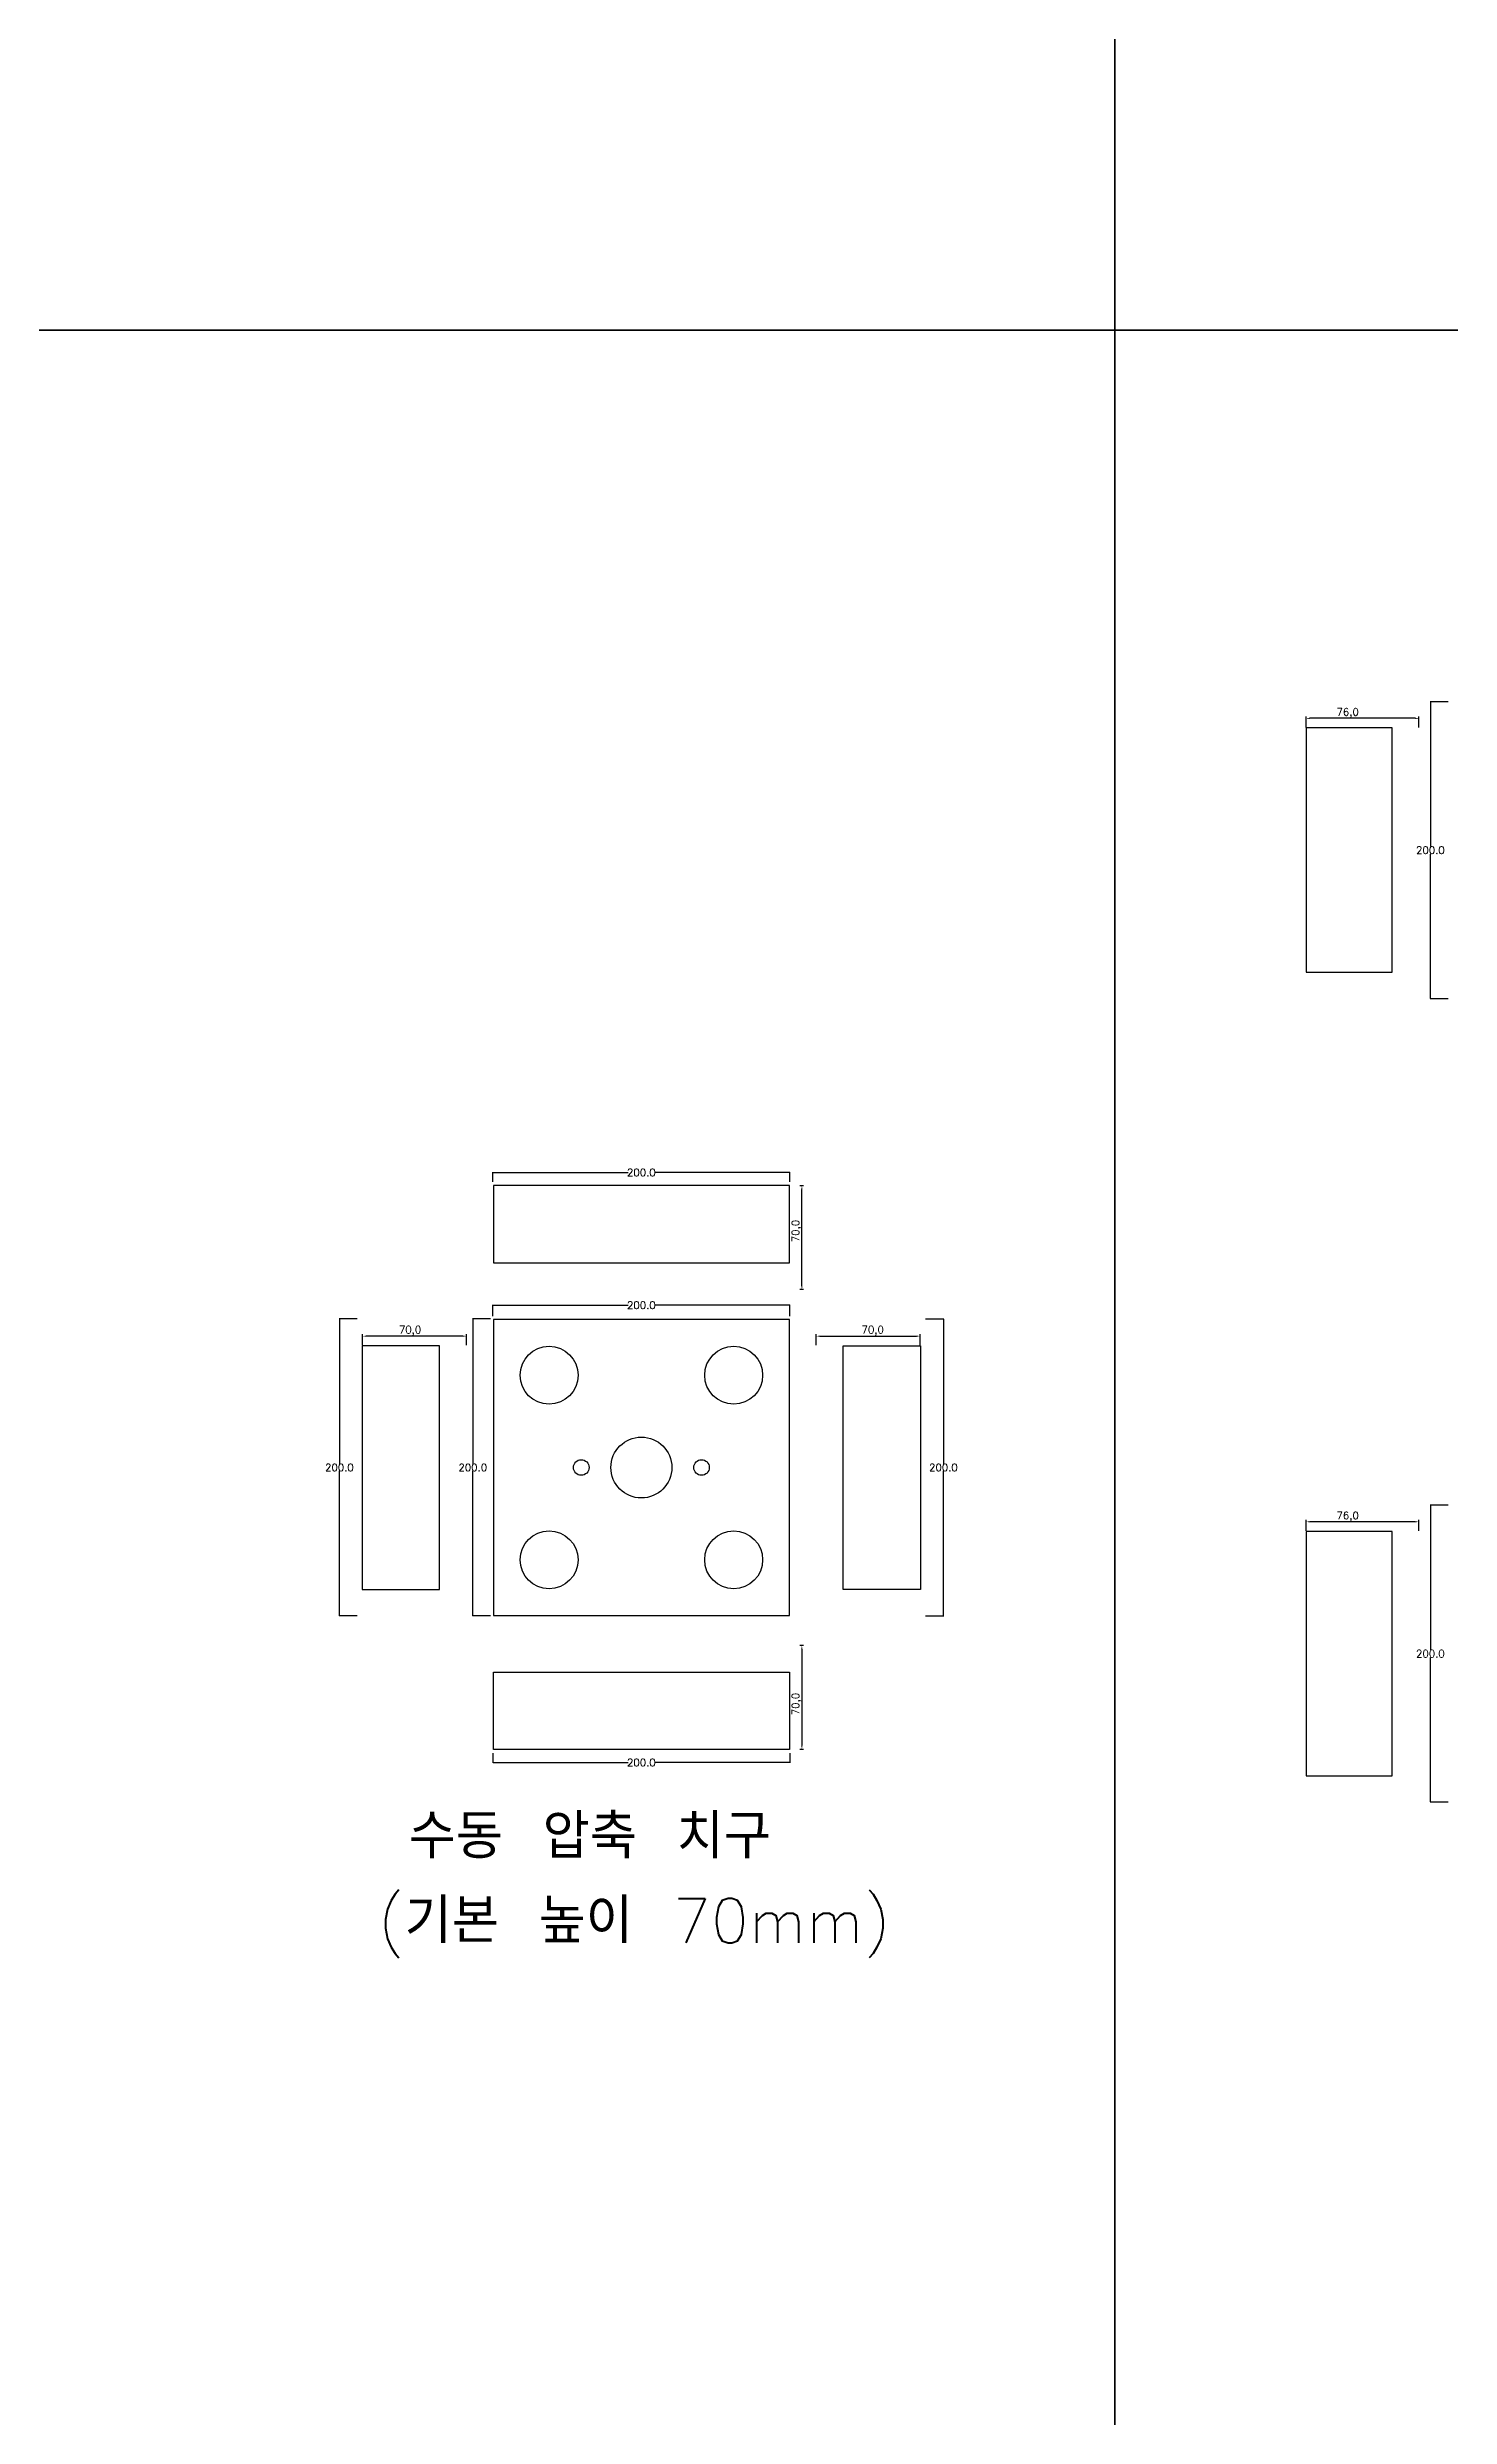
# Model space of a CAD drawing. Header units: millimetres. Extents: x 13291 to 28291, y 200 to 6643.
# Drawn here: x 21573 to 22517, y 1795 to 3390 of the extents above; entities that cross this region are included whole.
import ezdxf

# ---------------------------------------------------------------- set-up
doc = ezdxf.new("R2010")
doc.units = ezdxf.units.MM
for name, color, linetype in [('TEXT', 3, 'Continuous'), ('볼트 구멍', 7, 'Continuous'), ('치구', 7, 'Continuous'), ('치수', 7, 'Continuous')]:
    doc.layers.add(name, color=color, linetype=linetype)
doc.styles.get("Standard").update_dxf_attribs({"font": 'txt.shx', "bigfont": 'whgtxt.shx'})
doc.dimstyles.new('ISO-25', dxfattribs={"dimtxt": 2.5, "dimasz": 2.5, "dimexe": 1.25, "dimexo": 0.625, "dimtad": 1, "dimtxsty": 'Standard', "dimcen": 2.5, "dimadec": 0, "dimazin": 0, "dimtfac": 1, "dimtmove": 0, "dimatfit": 3, "dimfxl": 0, "dimarcsym": 0})
doc.dimstyles.get("Standard").update_dxf_attribs({"dimtxt": 7, "dimasz": 0.18, "dimexe": 0.18, "dimexo": 0.0625, "dimgap": 0.09, "dimtad": 0, "dimtih": 1, "dimtoh": 1, "dimdec": 1, "dimzin": 0, "dimdsep": 46, "dimtxsty": 'Standard', "dimcen": 0.09, "dimadec": 0, "dimazin": 0, "dimtfac": 1, "dimtdec": 1, "dimtofl": 0, "dimtmove": 0, "dimatfit": 3, "dimfxl": 0, "dimtolj": 1, "dimtzin": 0, "dimarcsym": 0})

# ---------------------------------------------------------------- blocks, each defined once
blk = doc.blocks.new('*D339')
at = {"layer": 'Defpoints', "color": 0, "linetype": 'Continuous'}
for p in [(22516.1, 2408.6), (22504, 2208.6), (22516.1, 2208.6)]:
    blk.add_point(p, dxfattribs=at)
at = {"layer": '치수', "color": 0, "linetype": 'Continuous', "lineweight": -2}
for p, q in [((22516, 2408.6), (22503.8, 2408.6)), ((22504, 2408.4), (22504, 2311.2)), ((22504, 2208.8), (22504, 2306)), ((22516, 2208.6), (22503.8, 2208.6))]:
    blk.add_line(p, q, dxfattribs=at)
at = {"layer": '치수', "color": 0, "linetype": 'Continuous'}
for points in [[(22504, 2408.4), (22504.1, 2408.4), (22504, 2408.6)], [(22504, 2208.8), (22504.1, 2208.8), (22504, 2208.6)]]:
    blk.add_solid(points, dxfattribs=at)
at = {"layer": '치수', "color": 0, "linetype": 'Continuous', "insert": (22504, 2308.6), "char_height": 5, "attachment_point": 5}
blk.add_mtext('\\A1;200.0', dxfattribs=at)
blk = doc.blocks.new('*D340')
at = {"layer": 'Defpoints', "color": 0}
for p in [(22420.3, 2397.4), (22420.3, 2390.6), (22496.3, 2390.6)]:
    blk.add_point(p, dxfattribs=at)
at = {"layer": '치수', "color": 0, "lineweight": -2}
for p, q in [((22420.3, 2391.3), (22420.3, 2398.7)), ((22493.8, 2397.4), (22422.8, 2397.4)), ((22496.3, 2391.3), (22496.3, 2398.7))]:
    blk.add_line(p, q, dxfattribs=at)
at = {"layer": '치수', "color": 0}
for points in [[(22422.8, 2397.8), (22422.8, 2397), (22420.3, 2397.4)], [(22493.8, 2397.8), (22493.8, 2397), (22496.3, 2397.4)]]:
    blk.add_solid(points, dxfattribs=at)
at = {"layer": '치수', "color": 0, "insert": (22448.3, 2400.9), "char_height": 5, "attachment_point": 5}
blk.add_mtext('76,0', dxfattribs=at)
blk = doc.blocks.new('*D411')
at = {"layer": 'Defpoints', "color": 0, "linetype": 'Continuous'}
for p in [(21781.4, 2534), (21769.4, 2334), (21781.4, 2334)]:
    blk.add_point(p, dxfattribs=at)
at = {"layer": '치수', "color": 0, "linetype": 'Continuous', "lineweight": -2}
for p, q in [((21781.4, 2534), (21769.2, 2534)), ((21769.4, 2533.8), (21769.4, 2436.5)), ((21769.4, 2334.1), (21769.4, 2431.4)), ((21781.4, 2334), (21769.2, 2334))]:
    blk.add_line(p, q, dxfattribs=at)
at = {"layer": '치수', "color": 0, "linetype": 'Continuous'}
for points in [[(21769.3, 2533.8), (21769.4, 2533.8), (21769.4, 2534)], [(21769.3, 2334.1), (21769.4, 2334.1), (21769.4, 2334)]]:
    blk.add_solid(points, dxfattribs=at)
at = {"layer": '치수', "color": 0, "linetype": 'Continuous', "insert": (21769.4, 2434), "char_height": 5, "attachment_point": 5}
blk.add_mtext('\\A1;200.0', dxfattribs=at)
blk = doc.blocks.new('*D424')
at = {"layer": 'Defpoints', "color": 0}
for p in [(22160.5, 2522.4), (22090.5, 2515.7), (22160.5, 2515.7)]:
    blk.add_point(p, dxfattribs=at)
at = {"layer": '치수', "color": 0, "lineweight": -2}
for p, q in [((22090.5, 2516.3), (22090.5, 2523.7)), ((22093, 2522.4), (22158, 2522.4)), ((22160.5, 2516.3), (22160.5, 2523.7))]:
    blk.add_line(p, q, dxfattribs=at)
at = {"layer": '치수', "color": 0}
for points in [[(22093, 2522.8), (22093, 2522), (22090.5, 2522.4)], [(22158, 2522.8), (22158, 2522), (22160.5, 2522.4)]]:
    blk.add_solid(points, dxfattribs=at)
at = {"layer": '치수', "color": 0, "insert": (22128.5, 2526), "char_height": 5, "attachment_point": 5}
blk.add_mtext('70,0', dxfattribs=at)
blk = doc.blocks.new('*D425')
at = {"layer": 'Defpoints', "color": 0}
for p in [(22080.8, 2623.7), (22082.4, 2623.7), (22082.4, 2553.7)]:
    blk.add_point(p, dxfattribs=at)
at = {"layer": '치수', "color": 0, "lineweight": -2}
for p, q in [((22081.8, 2623.7), (22079.5, 2623.7)), ((22080.8, 2556.2), (22080.8, 2621.2)), ((22081.8, 2553.7), (22079.5, 2553.7))]:
    blk.add_line(p, q, dxfattribs=at)
at = {"layer": '치수', "color": 0}
for points in [[(22080.4, 2621.2), (22081.2, 2621.2), (22080.8, 2623.7)], [(22080.4, 2556.2), (22081.2, 2556.2), (22080.8, 2553.7)]]:
    blk.add_solid(points, dxfattribs=at)
at = {"layer": '치수', "color": 0, "insert": (22077.3, 2593.2), "char_height": 5, "attachment_point": 5, "rotation": 90}
blk.add_mtext('70,0', dxfattribs=at)
blk = doc.blocks.new('*D426')
at = {"layer": 'Defpoints', "color": 0}
for p in [(21785, 2522.4), (21785, 2515.7), (21855, 2515.7)]:
    blk.add_point(p, dxfattribs=at)
at = {"layer": '치수', "color": 0, "lineweight": -2}
for p, q in [((21785, 2516.3), (21785, 2523.7)), ((21852.5, 2522.4), (21787.5, 2522.4)), ((21855, 2516.3), (21855, 2523.7))]:
    blk.add_line(p, q, dxfattribs=at)
at = {"layer": '치수', "color": 0}
for points in [[(21787.5, 2522.8), (21787.5, 2522), (21785, 2522.4)], [(21852.5, 2522.8), (21852.5, 2522), (21855, 2522.4)]]:
    blk.add_solid(points, dxfattribs=at)
at = {"layer": '치수', "color": 0, "insert": (21817, 2526), "char_height": 5, "attachment_point": 5}
blk.add_mtext('70,0', dxfattribs=at)
blk = doc.blocks.new('*D427')
at = {"layer": 'Defpoints', "color": 0, "linetype": 'Continuous'}
for p in [(21871.3, 2534), (21859.2, 2334), (21871.3, 2334)]:
    blk.add_point(p, dxfattribs=at)
at = {"layer": '치수', "color": 0, "linetype": 'Continuous', "lineweight": -2}
for p, q in [((21871.2, 2534), (21859, 2534)), ((21859.2, 2533.8), (21859.2, 2436.5)), ((21859.2, 2334.1), (21859.2, 2431.4)), ((21871.2, 2334), (21859, 2334))]:
    blk.add_line(p, q, dxfattribs=at)
at = {"layer": '치수', "color": 0, "linetype": 'Continuous'}
for points in [[(21859.2, 2533.8), (21859.2, 2533.8), (21859.2, 2534)], [(21859.2, 2334.1), (21859.2, 2334.1), (21859.2, 2334)]]:
    blk.add_solid(points, dxfattribs=at)
at = {"layer": '치수', "color": 0, "linetype": 'Continuous', "insert": (21859.2, 2434), "char_height": 5, "attachment_point": 5}
blk.add_mtext('\\A1;200.0', dxfattribs=at)
blk = doc.blocks.new('*D428')
at = {"layer": 'Defpoints', "color": 0, "linetype": 'Continuous'}
for p in [(22072.7, 2543.2), (21872.7, 2535.8), (22072.7, 2535.8)]:
    blk.add_point(p, dxfattribs=at)
at = {"layer": '치수', "color": 0, "linetype": 'Continuous', "lineweight": -2}
for p, q in [((21872.7, 2535.8), (21872.7, 2543.4)), ((21872.9, 2543.2), (21963.9, 2543.2)), ((22072.6, 2543.2), (21981.6, 2543.2)), ((22072.7, 2535.8), (22072.7, 2543.4))]:
    blk.add_line(p, q, dxfattribs=at)
at = {"layer": '치수', "color": 0, "linetype": 'Continuous'}
for points in [[(21872.9, 2543.2), (21872.9, 2543.1), (21872.7, 2543.2)], [(22072.6, 2543.2), (22072.6, 2543.1), (22072.7, 2543.2)]]:
    blk.add_solid(points, dxfattribs=at)
at = {"layer": '치수', "color": 0, "linetype": 'Continuous', "insert": (21972.7, 2543.2), "char_height": 5, "attachment_point": 5}
blk.add_mtext('\\A1;200.0', dxfattribs=at)
blk = doc.blocks.new('*D429')
at = {"layer": 'Defpoints', "color": 0, "linetype": 'Continuous'}
for p in [(22072.7, 2632.6), (21872.7, 2626.2), (22072.7, 2626.2)]:
    blk.add_point(p, dxfattribs=at)
at = {"layer": '치수', "color": 0, "linetype": 'Continuous', "lineweight": -2}
for p, q in [((21872.7, 2626.3), (21872.7, 2632.8)), ((21872.9, 2632.6), (21963.9, 2632.6)), ((22072.6, 2632.6), (21981.6, 2632.6)), ((22072.7, 2626.3), (22072.7, 2632.8))]:
    blk.add_line(p, q, dxfattribs=at)
at = {"layer": '치수', "color": 0, "linetype": 'Continuous'}
for points in [[(21872.9, 2632.7), (21872.9, 2632.6), (21872.7, 2632.6)], [(22072.6, 2632.7), (22072.6, 2632.6), (22072.7, 2632.6)]]:
    blk.add_solid(points, dxfattribs=at)
at = {"layer": '치수', "color": 0, "linetype": 'Continuous', "insert": (21972.7, 2632.6), "char_height": 5, "attachment_point": 5}
blk.add_mtext('\\A1;200.0', dxfattribs=at)
blk = doc.blocks.new('*D430')
at = {"layer": 'Defpoints', "color": 0, "linetype": 'Continuous'}
for p in [(22164, 2534), (22164, 2334), (22176.1, 2334)]:
    blk.add_point(p, dxfattribs=at)
at = {"layer": '치수', "color": 0, "linetype": 'Continuous', "lineweight": -2}
for p, q in [((22164.1, 2534), (22176.3, 2534)), ((22176.1, 2533.8), (22176.1, 2436.5)), ((22176.1, 2334.1), (22176.1, 2431.4)), ((22164.1, 2334), (22176.3, 2334))]:
    blk.add_line(p, q, dxfattribs=at)
at = {"layer": '치수', "color": 0, "linetype": 'Continuous'}
for points in [[(22176.1, 2533.8), (22176.1, 2533.8), (22176.1, 2534)], [(22176.1, 2334.1), (22176.1, 2334.1), (22176.1, 2334)]]:
    blk.add_solid(points, dxfattribs=at)
at = {"layer": '치수', "color": 0, "linetype": 'Continuous', "insert": (22176.1, 2434), "char_height": 5, "attachment_point": 5}
blk.add_mtext('\\A1;200.0', dxfattribs=at)
blk = doc.blocks.new('*D431')
at = {"layer": 'Defpoints', "color": 0, "linetype": 'Continuous'}
for p in [(21872.7, 2241.7), (22072.7, 2241.7), (22072.7, 2235.3)]:
    blk.add_point(p, dxfattribs=at)
at = {"layer": '치수', "color": 0, "linetype": 'Continuous', "lineweight": -2}
for p, q in [((21872.7, 2241.6), (21872.7, 2235.1)), ((21872.9, 2235.3), (21963.9, 2235.3)), ((22072.6, 2235.3), (21981.6, 2235.3)), ((22072.7, 2241.6), (22072.7, 2235.1))]:
    blk.add_line(p, q, dxfattribs=at)
at = {"layer": '치수', "color": 0, "linetype": 'Continuous'}
for points in [[(21872.9, 2235.3), (21872.9, 2235.2), (21872.7, 2235.3)], [(22072.6, 2235.3), (22072.6, 2235.2), (22072.7, 2235.3)]]:
    blk.add_solid(points, dxfattribs=at)
at = {"layer": '치수', "color": 0, "linetype": 'Continuous', "insert": (21972.7, 2235.3), "char_height": 5, "attachment_point": 5}
blk.add_mtext('\\A1;200.0', dxfattribs=at)
blk = doc.blocks.new('*D432')
at = {"layer": 'Defpoints', "color": 0}
for p in [(22082.4, 2314.2), (22080.8, 2244.2), (22082.4, 2244.2)]:
    blk.add_point(p, dxfattribs=at)
at = {"layer": '치수', "color": 0, "lineweight": -2}
for p, q in [((22081.8, 2314.2), (22079.5, 2314.2)), ((22080.8, 2311.7), (22080.8, 2246.7)), ((22081.8, 2244.2), (22079.5, 2244.2))]:
    blk.add_line(p, q, dxfattribs=at)
at = {"layer": '치수', "color": 0}
for points in [[(22080.4, 2311.7), (22081.2, 2311.7), (22080.8, 2314.2)], [(22080.4, 2246.7), (22081.2, 2246.7), (22080.8, 2244.2)]]:
    blk.add_solid(points, dxfattribs=at)
at = {"layer": '치수', "color": 0, "insert": (22077.3, 2274.7), "char_height": 5, "attachment_point": 5, "rotation": 90}
blk.add_mtext('70,0', dxfattribs=at)
blk = doc.blocks.new('*D472')
at = {"layer": 'Defpoints', "color": 0, "linetype": 'Continuous'}
for p in [(22516.1, 2949.6), (22504, 2749.6), (22516.1, 2749.6)]:
    blk.add_point(p, dxfattribs=at)
at = {"layer": '치수', "color": 0, "linetype": 'Continuous', "lineweight": -2}
for p, q in [((22516, 2949.6), (22503.8, 2949.6)), ((22504, 2949.4), (22504, 2852.2)), ((22504, 2749.8), (22504, 2847)), ((22516, 2749.6), (22503.8, 2749.6))]:
    blk.add_line(p, q, dxfattribs=at)
at = {"layer": '치수', "color": 0, "linetype": 'Continuous'}
for points in [[(22504, 2949.4), (22504.1, 2949.4), (22504, 2949.6)], [(22504, 2749.8), (22504.1, 2749.8), (22504, 2749.6)]]:
    blk.add_solid(points, dxfattribs=at)
at = {"layer": '치수', "color": 0, "linetype": 'Continuous', "insert": (22504, 2849.6), "char_height": 5, "attachment_point": 5}
blk.add_mtext('\\A1;200.0', dxfattribs=at)
blk = doc.blocks.new('*D473')
at = {"layer": 'Defpoints', "color": 0}
for p in [(22420.3, 2938.4), (22420.3, 2931.7), (22496.3, 2931.6)]:
    blk.add_point(p, dxfattribs=at)
at = {"layer": '치수', "color": 0, "lineweight": -2}
for p, q in [((22420.3, 2932.3), (22420.3, 2939.6)), ((22493.8, 2938.4), (22422.8, 2938.4)), ((22496.3, 2932.2), (22496.3, 2939.6))]:
    blk.add_line(p, q, dxfattribs=at)
at = {"layer": '치수', "color": 0}
for points in [[(22422.8, 2938.8), (22422.8, 2937.9), (22420.3, 2938.4)], [(22493.8, 2938.8), (22493.8, 2937.9), (22496.3, 2938.4)]]:
    blk.add_solid(points, dxfattribs=at)
at = {"layer": '치수', "color": 0, "insert": (22448.3, 2941.9), "char_height": 5, "attachment_point": 5}
blk.add_mtext('76,0', dxfattribs=at)

msp = doc.modelspace()

# ---------------------------------------------------------------- linework, layer by layer
at = {"layer": 'TEXT', "color": 6}
for points in [[(19291.441, 3199.699), (19291.441, 4699.699), (22291.441, 4699.699), (22291.441, 3199.699)], [(22291.441, 3199.699), (22291.441, 4699.699), (25291.441, 4699.699), (25291.441, 3199.699)], [(19291.441, 1699.699), (19291.441, 3199.699), (22291.441, 3199.699), (22291.441, 1699.699)], [(22291.441, 1699.699), (22291.441, 3199.699), (25291.441, 3199.699), (25291.441, 1699.699)]]:
    msp.add_lwpolyline(points, close=True, dxfattribs=at)
at = {"layer": '볼트 구멍', "color": 3}
for centre, radius in [((21972.73, 2433.956), 20.5), ((21932.23, 2433.956), 5.25), ((22013.23, 2433.956), 5.25)]:
    msp.add_circle(centre, radius, dxfattribs=at)
at = {"layer": '치구'}
for points in [[(22478.309, 2931.878), (22420.309, 2931.878), (22420.309, 2767.378), (22478.309, 2767.378)], [(21873.08, 2571.825), (22072.38, 2571.825), (22072.38, 2623.825), (21873.08, 2623.825)], [(21873.08, 2334.306), (22072.38, 2334.306), (22072.38, 2533.606), (21873.08, 2533.606)], [(21836.83, 2515.856), (21784.83, 2515.856), (21784.83, 2351.856), (21836.83, 2351.856)], [(22108.63, 2515.856), (22160.63, 2515.856), (22160.63, 2351.856), (22108.63, 2351.856)], [(22478.309, 2390.827), (22420.309, 2390.827), (22420.309, 2226.327), (22478.309, 2226.327)], [(21873.08, 2296.087), (22072.38, 2296.087), (22072.38, 2244.087), (21873.08, 2244.087)]]:
    msp.add_lwpolyline(points, close=True, dxfattribs=at)
for centre in [(21910.58, 2496.106), (22034.88, 2496.106), (21910.58, 2371.806), (22034.88, 2371.806)]:
    msp.add_circle(centre, 19.5, dxfattribs=at)

# ---------------------------------------------------------------- texts
at = {"layer": 'TEXT', "color": 3}
for s, p in [('수동 압축 치구', (21816.012, 2170.722)), (' (기본 높이 70mm)', (21768.583, 2113.808))]:
    msp.add_text(s, height=30, dxfattribs=at).set_placement(p)

# ---------------------------------------------------------------- dimensions: what is measured, and where the dimension line sits
at = {"layer": '치수', "color": 4}
for base, p1, p2, angle, picture, middle in [((22420.309, 2938.354), (22496.309, 2931.578), (22420.309, 2931.678), 180, '*D473', (22448.309, 2938.354)), ((22080.798, 2623.675), (22082.41, 2553.675), (22082.41, 2623.675), 90, '*D425', (22080.798, 2593.175)), ((21784.98, 2522.433), (21854.98, 2515.656), (21784.98, 2515.656), 180, '*D426', (21816.98, 2522.433)), ((22420.309, 2397.404), (22496.309, 2390.627), (22420.309, 2390.627), 180, '*D340', (22448.309, 2397.404)), ((22080.798, 2244.237), (22082.41, 2314.237), (22082.41, 2244.237), 270, '*D432', (22080.798, 2274.737))]:
    dim = msp.add_linear_dim(base=base, p1=p1, p2=p2, angle=angle, dimstyle='ISO-25', override={"dimtxt": 5, "dimdec": 1, "dimzin": 0, "dimtdec": 1}, dxfattribs=at)
    dim.commit()
    dim.dimension.update_dxf_attribs({"geometry": picture, "text_midpoint": middle, "dimtype": 160})
at = {"layer": '치수', "color": 4, "linetype": 'Continuous'}
for base, p1, p2, picture, middle in [((22504.03, 2749.628), (22516.099, 2949.628), (22516.099, 2749.628), '*D472', (22504.03, 2849.628)), ((21769.363, 2333.956), (21781.432, 2533.956), (21781.432, 2333.956), '*D411', (21769.363, 2433.956)), ((21859.201, 2333.956), (21871.27, 2533.956), (21871.27, 2333.956), '*D427', (21859.201, 2433.956)), ((22176.098, 2333.956), (22164.029, 2533.956), (22164.029, 2333.956), '*D430', (22176.098, 2433.956)), ((22504.03, 2208.577), (22516.099, 2408.577), (22516.099, 2208.577), '*D339', (22504.03, 2308.577))]:
    dim = msp.add_linear_dim(base=base, p1=p1, p2=p2, angle=90, dimstyle='Standard', override={"dimtxt": 5}, dxfattribs=at)
    dim.commit()
    dim.dimension.update_dxf_attribs({"geometry": picture, "text_midpoint": middle})
for base, p1, p2, picture, middle in [((22072.73, 2632.647), (21872.73, 2626.25), (22072.73, 2626.25), '*D429', (21972.73, 2632.647)), ((22072.73, 2235.266), (21872.73, 2241.663), (22072.73, 2241.663), '*D431', (21972.73, 2235.266))]:
    dim = msp.add_linear_dim(base=base, p1=p1, p2=p2, dimstyle='Standard', override={"dimtxt": 5}, dxfattribs=at)
    dim.commit()
    dim.dimension.update_dxf_attribs({"geometry": picture, "text_midpoint": middle, "dimtype": 160})
dim = msp.add_linear_dim(base=(22072.73, 2543.178), p1=(21872.73, 2535.781), p2=(22072.73, 2535.781), dimstyle='Standard', override={"dimtxt": 5}, dxfattribs=at)
dim.commit()
dim.dimension.update_dxf_attribs({"geometry": '*D428', "text_midpoint": (21972.73, 2543.178)})
at = {"layer": '치수', "color": 4}
dim = msp.add_linear_dim(base=(22160.48, 2522.433), p1=(22090.48, 2515.656), p2=(22160.48, 2515.656), dimstyle='ISO-25', override={"dimtxt": 5, "dimdec": 1, "dimzin": 0, "dimtdec": 1}, dxfattribs=at)
dim.commit()
dim.dimension.update_dxf_attribs({"geometry": '*D424', "text_midpoint": (22128.48, 2522.433), "dimtype": 160})

doc.saveas('drawing.dxf')
